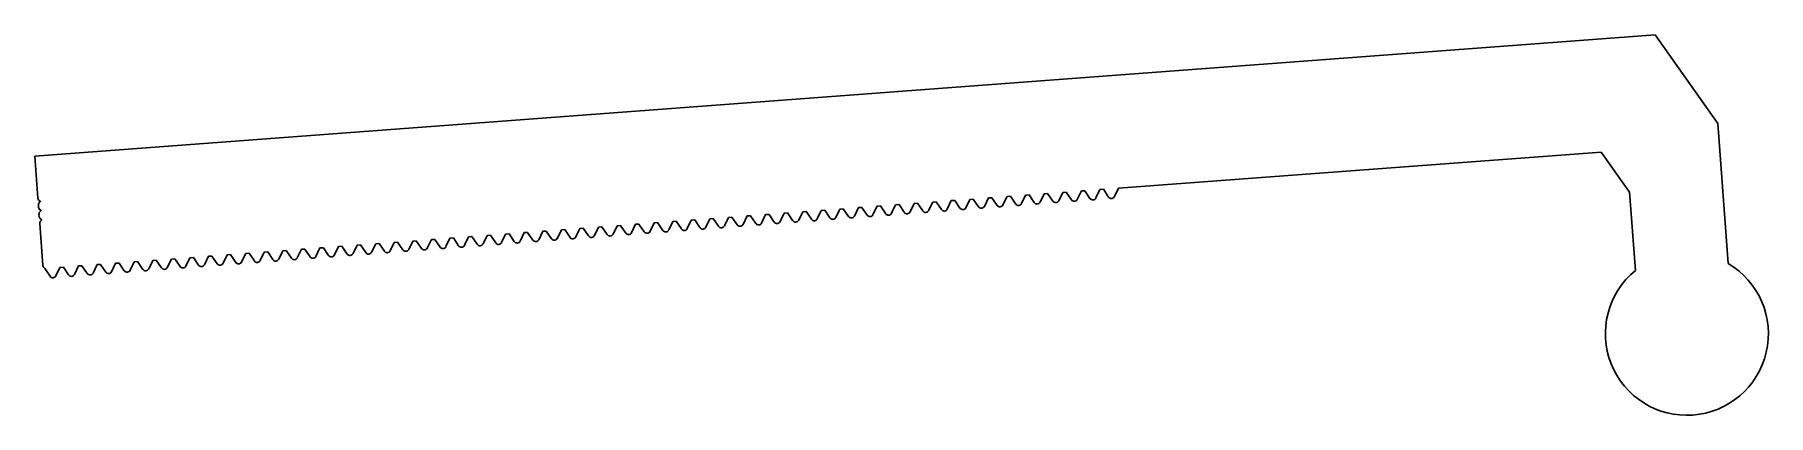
# Model space of a CAD drawing. Extents: x -91 to 96, y 1 to 41.
import ezdxf

# ---------------------------------------------------------------- set-up
doc = ezdxf.new("R2010")
doc.units = 0
doc.layers.add('ALUM', color=4, linetype='CONTINUOUS')

msp = doc.modelspace()

# ---------------------------------------------------------------- linework, layer by layer
at = {"layer": 'ALUM', "color": 7, "linetype": 'CONTINUOUS'}
for p, q in [((83.5, 41.42), (-90.54, 28.4)), ((90.23, 31.89), (83.5, 41.42)), ((91.35, 16.86), (90.23, 31.89)), ((-90.54, 28.4), (-90.21, 23.88)), ((25.85, 24.95), (77.7, 28.82)), ((77.7, 28.82), (80.75, 24.51)), ((15.88, 24.2), (16.25, 24.23)), ((16.25, 24.23), (16.81, 23.4)), ((17.44, 23.45), (17.88, 24.35)), ((17.88, 24.35), (18.24, 24.38)), ((18.24, 24.38), (18.81, 23.55)), ((19.44, 23.6), (19.87, 24.5)), ((19.87, 24.5), (20.24, 24.53)), ((20.24, 24.53), (20.8, 23.7)), ((21.43, 23.75), (21.87, 24.65)), ((21.87, 24.65), (22.23, 24.68)), ((22.23, 24.68), (22.79, 23.85)), ((23.42, 23.9), (23.86, 24.8)), ((23.86, 24.8), (24.23, 24.83)), ((24.23, 24.83), (24.79, 24)), ((25.42, 24.05), (25.85, 24.95)), ((80.75, 24.51), (80.75, 24.51)), ((80.75, 24.51), (80.75, 24.51)), ((80.75, 24.51), (81.38, 16.12)), ((-90.21, 23.88), (-90.21, 23.88)), ((-90.21, 23.88), (-90.21, 23.88)), ((-90.15, 23.17), (-90.13, 22.88)), ((-90.12, 23.71), (-89.94, 23.55)), ((-89.94, 23.54), (-90.09, 23.35)), ((-90.05, 22.71), (-89.86, 22.55)), ((-89.86, 22.54), (-90.02, 22.36)), ((-8.49, 21.51), (-8.05, 22.41)), ((-8.05, 22.41), (-7.69, 22.44)), ((-7.69, 22.44), (-7.12, 21.61)), ((-6.49, 21.66), (-6.06, 22.56)), ((-6.06, 22.56), (-5.69, 22.59)), ((-5.69, 22.59), (-5.13, 21.76)), ((-4.5, 21.81), (-4.06, 22.71)), ((-4.06, 22.71), (-3.7, 22.74)), ((-3.7, 22.74), (-3.13, 21.91)), ((-2.5, 21.96), (-2.07, 22.86)), ((-2.07, 22.86), (-1.7, 22.89)), ((-1.7, 22.89), (-1.14, 22.06)), ((-0.51, 22.11), (-0.07, 23.01)), ((-0.07, 23.01), (0.29, 23.04)), ((0.29, 23.04), (0.86, 22.21)), ((1.49, 22.26), (1.92, 23.16)), ((1.92, 23.16), (2.29, 23.19)), ((2.29, 23.19), (2.85, 22.36)), ((3.48, 22.4), (3.92, 23.31)), ((3.92, 23.31), (4.28, 23.33)), ((4.28, 23.33), (4.85, 22.51)), ((5.47, 22.55), (5.91, 23.46)), ((5.91, 23.46), (6.28, 23.48)), ((6.28, 23.48), (6.84, 22.66)), ((7.47, 22.7), (7.9, 23.61)), ((7.9, 23.61), (8.27, 23.63)), ((8.27, 23.63), (8.83, 22.81)), ((9.46, 22.85), (9.9, 23.75)), ((9.9, 23.75), (10.26, 23.78)), ((10.26, 23.78), (10.83, 22.95)), ((11.46, 23), (11.89, 23.9)), ((11.89, 23.9), (12.26, 23.93)), ((12.26, 23.93), (12.82, 23.1)), ((13.45, 23.15), (13.89, 24.05)), ((13.89, 24.05), (14.25, 24.08)), ((14.25, 24.08), (14.82, 23.25)), ((15.45, 23.3), (15.88, 24.2)), ((-90.08, 22.17), (-90.06, 21.88)), ((-90.06, 21.88), (-90.08, 22.17)), ((-90.08, 22.17), (-90.06, 21.88)), ((-90.06, 21.88), (-90.08, 22.17)), ((-90.08, 22.17), (-90.06, 21.88)), ((-90, 21.18), (-90, 21.18)), ((-90, 21.18), (-90, 21.18)), ((-90, 21.18), (-89.67, 16.65)), ((-89.97, 21.71), (-89.79, 21.55)), ((-89.79, 21.54), (-89.94, 21.36)), ((-33.98, 20.47), (-33.61, 20.5)), ((-33.61, 20.5), (-33.05, 19.67)), ((-32.42, 19.72), (-31.98, 20.62)), ((-31.98, 20.62), (-31.62, 20.65)), ((-31.62, 20.65), (-31.05, 19.82)), ((-30.43, 19.87), (-29.99, 20.77)), ((-29.99, 20.77), (-29.62, 20.8)), ((-29.62, 20.8), (-29.06, 19.97)), ((-28.43, 20.02), (-28, 20.92)), ((-28, 20.92), (-27.63, 20.95)), ((-27.63, 20.95), (-27.07, 20.12)), ((-26.44, 20.17), (-26, 21.07)), ((-26, 21.07), (-25.64, 21.1)), ((-25.64, 21.1), (-25.07, 20.27)), ((-24.44, 20.32), (-24.01, 21.22)), ((-24.01, 21.22), (-23.64, 21.25)), ((-23.64, 21.25), (-23.08, 20.42)), ((-22.45, 20.47), (-22.01, 21.37)), ((-22.01, 21.37), (-21.65, 21.4)), ((-21.65, 21.4), (-21.08, 20.57)), ((-20.45, 20.62), (-20.02, 21.52)), ((-20.02, 21.52), (-19.65, 21.55)), ((-19.65, 21.55), (-19.09, 20.72)), ((-18.46, 20.76), (-18.02, 21.67)), ((-18.46, 20.76), (-18.46, 20.76)), ((-18.02, 21.67), (-17.66, 21.69)), ((-17.66, 21.69), (-17.09, 20.87)), ((-16.46, 20.91), (-16.03, 21.82)), ((-16.03, 21.82), (-15.66, 21.84)), ((-15.66, 21.84), (-15.1, 21.02)), ((-14.47, 21.06), (-14.03, 21.97)), ((-14.03, 21.97), (-13.67, 21.99)), ((-13.67, 21.99), (-13.1, 21.16)), ((-12.48, 21.21), (-12.04, 22.11)), ((-12.04, 22.11), (-11.67, 22.14)), ((-11.67, 22.14), (-11.11, 21.31)), ((-10.48, 21.36), (-10.05, 22.26)), ((-10.05, 22.26), (-9.68, 22.29)), ((-9.68, 22.29), (-9.12, 21.46)), ((-58.35, 17.78), (-57.91, 18.68)), ((-57.91, 18.68), (-57.55, 18.71)), ((-57.55, 18.71), (-56.98, 17.88)), ((-56.35, 17.93), (-55.92, 18.83)), ((-55.92, 18.83), (-55.55, 18.86)), ((-55.55, 18.86), (-54.99, 18.03)), ((-54.36, 18.08), (-53.92, 18.98)), ((-53.92, 18.98), (-53.56, 19.01)), ((-53.56, 19.01), (-52.99, 18.18)), ((-52.36, 18.23), (-51.93, 19.13)), ((-51.93, 19.13), (-51.56, 19.16)), ((-51.56, 19.16), (-51, 18.33)), ((-50.37, 18.38), (-49.93, 19.28)), ((-49.93, 19.28), (-49.57, 19.31)), ((-49.57, 19.31), (-49, 18.48)), ((-48.38, 18.53), (-47.94, 19.43)), ((-47.94, 19.43), (-47.57, 19.46)), ((-47.57, 19.46), (-47.01, 18.63)), ((-46.38, 18.68), (-45.95, 19.58)), ((-45.95, 19.58), (-45.58, 19.61)), ((-45.58, 19.61), (-45.02, 18.78)), ((-44.39, 18.83), (-43.95, 19.73)), ((-43.95, 19.73), (-43.59, 19.76)), ((-43.59, 19.76), (-43.02, 18.93)), ((-42.39, 18.97), (-41.96, 19.88)), ((-41.96, 19.88), (-41.59, 19.9)), ((-41.59, 19.9), (-41.03, 19.08)), ((-40.4, 19.12), (-39.96, 20.03)), ((-39.96, 20.03), (-39.6, 20.05)), ((-39.6, 20.05), (-39.03, 19.23)), ((-38.4, 19.27), (-37.97, 20.18)), ((-37.97, 20.18), (-37.6, 20.2)), ((-37.6, 20.2), (-37.04, 19.38)), ((-36.41, 19.42), (-35.97, 20.32)), ((-35.97, 20.32), (-35.61, 20.35)), ((-35.61, 20.35), (-35.04, 19.52)), ((-34.41, 19.57), (-33.98, 20.47)), ((-83.84, 16.75), (-83.47, 16.77)), ((-83.47, 16.77), (-82.91, 15.95)), ((-82.28, 15.99), (-81.85, 16.89)), ((-81.85, 16.89), (-81.48, 16.92)), ((-81.48, 16.92), (-80.92, 16.09)), ((-80.29, 16.14), (-79.85, 17.04)), ((-79.85, 17.04), (-79.49, 17.07)), ((-79.49, 17.07), (-78.92, 16.24)), ((-78.29, 16.29), (-77.86, 17.19)), ((-77.86, 17.19), (-77.49, 17.22)), ((-77.49, 17.22), (-76.93, 16.39)), ((-76.3, 16.44), (-75.86, 17.34)), ((-75.86, 17.34), (-75.5, 17.37)), ((-75.5, 17.37), (-74.93, 16.54)), ((-74.3, 16.59), (-73.87, 17.49)), ((-73.87, 17.49), (-73.5, 17.52)), ((-73.5, 17.52), (-72.94, 16.69)), ((-72.31, 16.74), (-71.87, 17.64)), ((-71.87, 17.64), (-71.51, 17.67)), ((-71.51, 17.67), (-70.94, 16.84)), ((-70.31, 16.89), (-69.88, 17.79)), ((-69.88, 17.79), (-69.51, 17.82)), ((-69.51, 17.82), (-68.95, 16.99)), ((-68.32, 17.04), (-67.88, 17.94)), ((-67.88, 17.94), (-67.52, 17.97)), ((-67.52, 17.97), (-66.95, 17.14)), ((-66.32, 17.19), (-65.89, 18.09)), ((-65.89, 18.09), (-65.52, 18.12)), ((-65.52, 18.12), (-64.96, 17.29)), ((-64.33, 17.33), (-63.9, 18.24)), ((-63.9, 18.24), (-63.53, 18.26)), ((-63.53, 18.26), (-62.97, 17.44)), ((-62.34, 17.48), (-61.9, 18.39)), ((-61.9, 18.39), (-61.54, 18.41)), ((-61.54, 18.41), (-60.97, 17.59)), ((-60.34, 17.63), (-59.91, 18.54)), ((-59.91, 18.54), (-59.54, 18.56)), ((-59.54, 18.56), (-58.98, 17.73)), ((-89.46, 16.33), (-88.89, 15.5)), ((-88.26, 15.54), (-87.83, 16.45)), ((-87.83, 16.45), (-87.46, 16.47)), ((-87.46, 16.47), (-86.9, 15.65)), ((-86.27, 15.69), (-85.83, 16.6)), ((-85.83, 16.6), (-85.47, 16.62)), ((-85.47, 16.62), (-84.9, 15.8)), ((-84.27, 15.84), (-83.84, 16.75))]:
    msp.add_line(p, q, dxfattribs=at)
for centre, radius, start, end in [((-89.96, 23.9), 0.25, 184.2761, 229.2761), ((-89.9, 23.19), 0.25, 139.2761, 184.2761), ((-89.88, 22.9), 0.25, 184.2761, 229.2761), ((-89.83, 22.19), 0.25, 139.2761, 184.2761), ((-89.94, 23.54), 0.008, 319.2761, 49.2761), ((-89.87, 22.54), 0.008, 319.2761, 49.2761), ((3.15, 22.56), 0.365, 214.2761, 334.2761), ((5.15, 22.71), 0.365, 214.2761, 334.2761), ((7.14, 22.86), 0.365, 214.2761, 334.2761), ((9.14, 23.01), 0.365, 214.2761, 334.2761), ((11.13, 23.16), 0.365, 214.2761, 334.2761), ((13.12, 23.31), 0.365, 214.2761, 334.2761), ((15.12, 23.46), 0.365, 214.2761, 334.2761), ((17.11, 23.61), 0.365, 214.2761, 334.2761), ((19.11, 23.76), 0.365, 214.2761, 334.2761), ((21.1, 23.91), 0.365, 214.2761, 334.2761), ((23.1, 24.05), 0.365, 214.2761, 334.2761), ((25.09, 24.2), 0.365, 214.2761, 334.2761), ((-89.81, 21.9), 0.25, 184.2761, 229.2761), ((-89.75, 21.2), 0.25, 139.2761, 184.2761), ((-89.79, 21.55), 0.008, 319.2761, 49.2761), ((-20.78, 20.77), 0.365, 214.2761, 334.2761), ((-18.79, 20.92), 0.365, 214.2761, 334.2761), ((-16.79, 21.07), 0.365, 214.2761, 334.2761), ((-14.8, 21.22), 0.365, 214.2761, 334.2761), ((-12.8, 21.37), 0.365, 214.2761, 334.2761), ((-10.81, 21.52), 0.365, 214.2761, 334.2761), ((-8.81, 21.67), 0.365, 214.2761, 334.2761), ((-6.82, 21.82), 0.365, 214.2761, 334.2761), ((-4.83, 21.97), 0.365, 214.2761, 334.2761), ((-2.83, 22.12), 0.365, 214.2761, 334.2761), ((-0.84, 22.26), 0.365, 214.2761, 334.2761), ((1.16, 22.41), 0.365, 214.2761, 334.2761), ((-46.71, 18.83), 0.365, 214.2761, 334.2761), ((-44.71, 18.98), 0.365, 214.2761, 334.2761), ((-42.72, 19.13), 0.365, 214.2761, 334.2761), ((-40.73, 19.28), 0.365, 214.2761, 334.2761), ((-38.73, 19.43), 0.365, 214.2761, 334.2761), ((-36.74, 19.58), 0.365, 214.2761, 334.2761), ((-34.74, 19.73), 0.365, 214.2761, 334.2761), ((-32.75, 19.88), 0.365, 214.2761, 334.2761), ((-30.75, 20.03), 0.365, 214.2761, 334.2761), ((-28.76, 20.18), 0.365, 214.2761, 334.2761), ((-26.76, 20.33), 0.365, 214.2761, 334.2761), ((-24.77, 20.48), 0.365, 214.2761, 334.2761), ((-22.78, 20.62), 0.365, 214.2761, 334.2761), ((-70.64, 17.05), 0.365, 214.2761, 334.2761), ((-68.65, 17.19), 0.365, 214.2761, 334.2761), ((-66.65, 17.34), 0.365, 214.2761, 334.2761), ((-64.66, 17.49), 0.365, 214.2761, 334.2761), ((-62.66, 17.64), 0.365, 214.2761, 334.2761), ((-60.67, 17.79), 0.365, 214.2761, 334.2761), ((-58.68, 17.94), 0.365, 214.2761, 334.2761), ((-56.68, 18.09), 0.365, 214.2761, 334.2761), ((-54.69, 18.24), 0.365, 214.2761, 334.2761), ((-52.69, 18.39), 0.365, 214.2761, 334.2761), ((-50.7, 18.54), 0.365, 214.2761, 334.2761), ((-48.7, 18.69), 0.365, 214.2761, 334.2761), ((86.9, 9.33), 8.75, 129.126, 59.4262), ((-89.26, 16.68), 0.406, 184.2761, 240.985), ((-88.59, 15.7), 0.365, 214.2761, 334.2761), ((-86.6, 15.85), 0.365, 214.2761, 334.2761), ((-84.6, 16), 0.365, 214.2761, 334.2761), ((-82.61, 16.15), 0.365, 214.2761, 334.2761), ((-80.61, 16.3), 0.365, 214.2761, 334.2761), ((-78.62, 16.45), 0.365, 214.2761, 334.2761), ((-76.63, 16.6), 0.365, 214.2761, 334.2761), ((-74.63, 16.75), 0.365, 214.2761, 334.2761), ((-72.64, 16.9), 0.365, 214.2761, 334.2761)]:
    msp.add_arc(centre, radius, start, end, dxfattribs=at)

doc.saveas('drawing.dxf')
